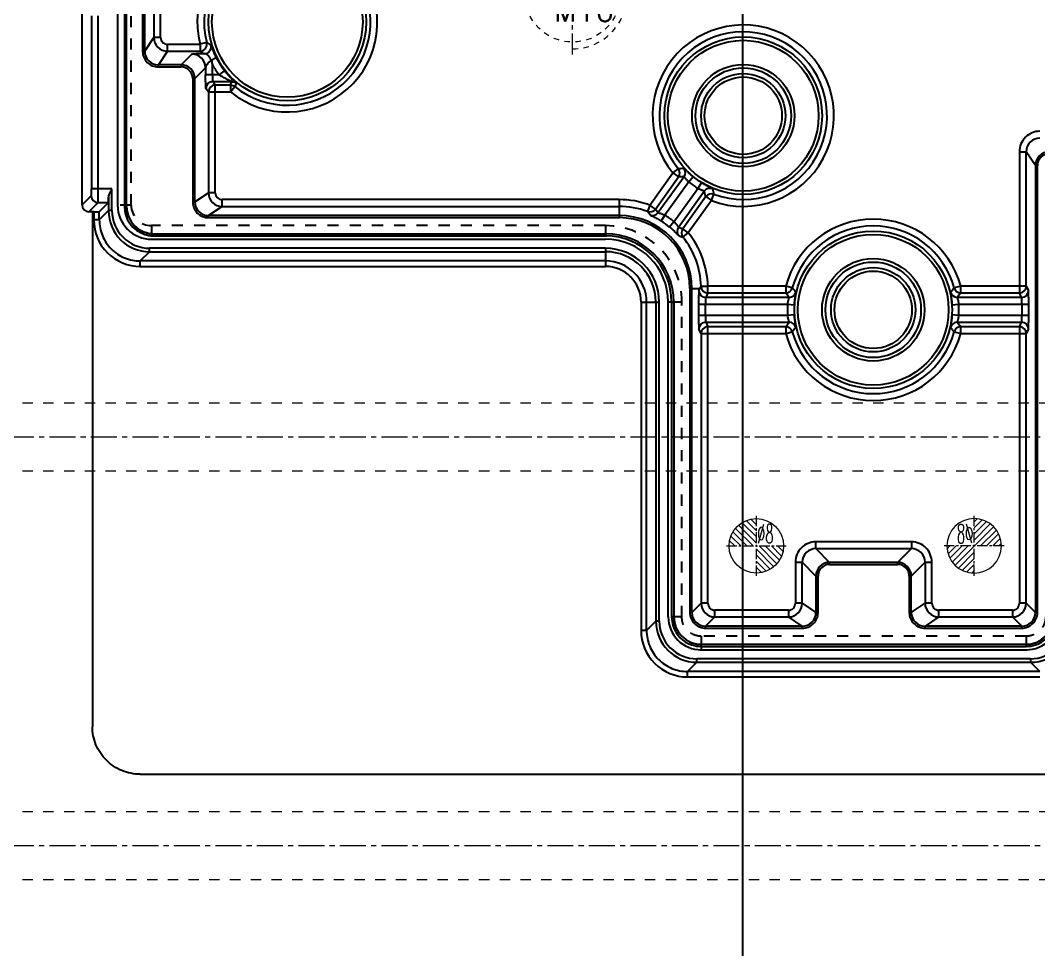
# Model space of a CAD drawing. Header units: millimetres. Extents: x -1265 to 1982, y -12197 to 1934.
# Drawn here: x -185 to -35.4, y -1351.7 to -1215.2 of the extents above; entities that cross this region are included whole.
import ezdxf
from ezdxf.enums import TextEntityAlignment as Align

# ---------------------------------------------------------------- set-up
doc = ezdxf.new("R2010")
doc.units = ezdxf.units.MM
doc.header["$LTSCALE"] = 16.335
doc.linetypes.add('CENTER', pattern=[0.6, 0.375, -0.075, 0.075, -0.075])
doc.linetypes.add('HIDDEN', pattern=[0.2, 0.1, -0.1])
doc.layers.get('0').update_dxf_attribs({"linetype": 'CONTINUOUS'})
for name, color, linetype, lineweight in [('cool', 153, 'HIDDEN', 9), ('epin', 13, 'CONTINUOUS', 9), ('screw', 33, 'CONTINUOUS', 13)]:
    doc.layers.add(name, color=color, linetype=linetype, lineweight=lineweight)
doc.layers.add('DEFAULT_2', color=8, linetype='HIDDEN')
doc.styles.add('TXT', font='txt.shx', dxfattribs={"bigfont": 'gbcbig.shx'})
doc.styles.add('TXT05', font='txt.shx', dxfattribs={"width": 0.5, "bigfont": 'gbcbig.shx'})

# ---------------------------------------------------------------- blocks, each defined once
blk = doc.blocks.new('epin_ejp_8')
at = {"layer": 'epin'}
h = blk.add_hatch(dxfattribs=at)
h.set_pattern_fill('_ANSI31', color=123, scale=0.2, angle=90, style=0)
h.set_pattern_definition([(135, (-2636.1445, 786.8366), (-0.4490128, -0.4490128), [])])
h.paths.add_polyline_path([(0, 4, 0.414214), (-4, 0), (0, 0)])
h.paths.add_polyline_path([(4, 0), (0, 0), (0, -4, 0.414214)])
at = {"layer": 'epin', "color": 1, "linetype": 'CENTER', "ltscale": 0.248791}
for p, q in [((0, -4.4), (0, 4.4)), ((-4.4, 0), (4.4, 0))]:
    blk.add_line(p, q, dxfattribs=at)
at = {"layer": 'epin'}
blk.add_circle((0, 0), 4, dxfattribs=at)
at = {"layer": 'epin', "color": 6, "style": 'TXT05', "width": 0.5}
blk.add_text('%%c8', height=2.8, dxfattribs=at).set_placement((1.33, 1.8), align=Align.MIDDLE)
blk = doc.blocks.new('06')
at = {"layer": 'cool', "ltscale": 0.932966}
for p, q in [((-3287.69, 1844.03), (-2736.35, 1844.03)), ((-3287.69, 1834.03), (-2736.35, 1834.03))]:
    blk.add_line(p, q, dxfattribs=at)
at = {"layer": 'cool', "color": 1, "linetype": 'CENTER', "ltscale": 0.621977}
blk.add_line((-3302.02, 1839.03), (-2722.02, 1839.03), dxfattribs=at)
blk = doc.blocks.new('screw_m16_g')
at = {"layer": 'screw', "color": 1, "linetype": 'CENTER', "ltscale": 0.497582}
for p, q in [((0, -8.8), (0, 8.8)), ((-8.8, 0), (8.8, 0))]:
    blk.add_line(p, q, dxfattribs=at)
at = {"layer": 'screw', "color": 33, "linetype": 'HIDDEN', "ltscale": 0.497582}
blk.add_circle((0, 0), 7, dxfattribs=at)
at = {"layer": 'screw', "color": 92, "linetype": 'HIDDEN', "ltscale": 0.497582}
blk.add_arc((0, 0), 8, 270, 180, dxfattribs=at)
at = {"layer": 'screw', "color": 6, "style": 'TXT'}
blk.add_text('M16', height=3.2, dxfattribs=at).set_placement((-2.72, -4))

msp = doc.modelspace()

# ---------------------------------------------------------------- linework, layer by layer
at = {"color": 2}
msp.add_line((-78.846, -1361.434), (-78.846, -901.434), dxfattribs=at)
at = {"color": 7, "linetype": 'Continuous'}
for p, q in [((-170.686, -953.535), (-170.686, -1242.399)), ((-169.686, -1069.695), (-169.686, -1242.578)), ((-169.385, -1242.57), (-169.385, -1069.684)), ((-164.361, -1217.764), (-164.361, -1166.028)), ((-165.366, -1167.032), (-165.366, -1217.764)), ((-167.01, -1169.229), (-167.01, -1219.777)), ((-166.708, -1219.778), (-166.708, -1169.229)), ((-175.901, -1242.36), (-175.901, -1212.21)), ((-174.533, -1214.566), (-174.533, -1240.004)), ((-173.528, -1240.004), (-173.528, -1214.566)), ((-166.708, -1219.778), (-165.366, -1217.764)), ((-164.361, -1217.764), (-165.366, -1217.764)), ((-163.356, -1219.773), (-163.356, -1218.769)), ((-158.565, -1218.769), (-163.356, -1218.769)), ((-157.592, -1218.519), (-158.608, -1218.742)), ((-158.565, -1218.769), (-158.565, -1219.773)), ((-166.708, -1219.778), (-167.01, -1219.778)), ((-163.356, -1219.773), (-164.699, -1221.788)), ((-163.356, -1219.773), (-158.565, -1219.773)), ((-161.358, -1221.788), (-159.765, -1220.194)), ((-157.95, -1220.143), (-158.565, -1219.773)), ((-157.85, -1220.146), (-157.95, -1220.143)), ((-156.938, -1221.077), (-156.181, -1220.698)), ((-164.699, -1222.089), (-164.699, -1221.788)), ((-161.358, -1221.788), (-164.699, -1221.788)), ((-164.699, -1222.089), (-161.358, -1222.089)), ((-161.358, -1221.788), (-161.358, -1222.089)), ((-157.755, -1222.204), (-159.349, -1223.797)), ((-157.755, -1222.204), (-157.755, -1223.241)), ((-156.751, -1223.241), (-156.751, -1221.761)), ((-155.762, -1223.241), (-157.755, -1223.241)), ((-154.968, -1222.625), (-155.762, -1223.241)), ((-159.65, -1223.797), (-159.65, -1241.912)), ((-159.65, -1223.797), (-159.349, -1223.797)), ((-159.349, -1241.912), (-159.349, -1223.797)), ((-156.7, -1224.245), (-156.33, -1224.739)), ((-156.7, -1224.245), (-153.918, -1224.245)), ((-156.33, -1240.569), (-156.33, -1224.739)), ((-154.095, -1224.739), (-156.33, -1224.739)), ((-154.095, -1224.739), (-153.918, -1224.245)), ((-154.095, -1224.739), (-154.095, -1225.743)), ((-154.095, -1225.743), (-153.464, -1224.962)), ((-157.334, -1225.743), (-157.705, -1225.249)), ((-157.334, -1225.743), (-157.334, -1240.569)), ((-157.334, -1225.743), (-154.095, -1225.743)), ((-38.199, -1234.547), (-37.194, -1234.547)), ((-38.199, -1234.547), (-38.199, -1255.278)), ((-35.852, -1236.561), (-37.194, -1234.547)), ((-37.194, -1254.274), (-37.194, -1234.547)), ((-88.322, -1237.019), (-89.101, -1237.652)), ((-35.852, -1236.561), (-35.55, -1236.561)), ((-35.852, -1236.561), (-35.852, -1302.211)), ((-35.55, -1302.211), (-35.55, -1236.561)), ((-92.498, -1242.378), (-89.101, -1237.652)), ((-91.682, -1242.964), (-88.285, -1238.239)), ((-87.455, -1238.206), (-91.251, -1243.487)), ((-89.101, -1237.652), (-88.285, -1238.239)), ((-87.455, -1238.206), (-88.285, -1238.239)), ((-86.771, -1238.975), (-86.133, -1238.199)), ((-171.509, -1240.004), (-174.533, -1240.004)), ((-171.509, -1243.195), (-171.509, -1240.004)), ((-86.771, -1238.975), (-90.285, -1243.864)), ((-88.955, -1244.82), (-85.441, -1239.931)), ((-84.909, -1239.079), (-85.441, -1239.931)), ((-175.901, -1242.36), (-174.55, -1241.009)), ((-172.012, -1241.324), (-172.012, -1243.195)), ((-159.349, -1241.912), (-157.334, -1240.569)), ((-156.33, -1240.569), (-157.334, -1240.569)), ((-155.325, -1242.578), (-155.325, -1241.574)), ((-97.009, -1241.574), (-155.325, -1241.574)), ((-97.009, -1241.574), (-97.009, -1244.222)), ((-88.29, -1245.615), (-84.494, -1240.334)), ((-84.26, -1241.132), (-87.657, -1245.858)), ((-84.26, -1241.132), (-84.494, -1240.334)), ((-84.26, -1241.132), (-83.445, -1241.718)), ((-83.445, -1241.718), (-83.092, -1240.778)), ((-173.545, -1242.014), (-174.896, -1243.365)), ((-173.545, -1242.014), (-172.037, -1242.014)), ((-173.375, -1243.351), (-172.037, -1242.014)), ((-169.369, -1242.57), (-169.385, -1242.57)), ((-159.349, -1241.912), (-159.65, -1241.912)), ((-155.325, -1242.578), (-157.339, -1243.921)), ((-155.325, -1242.578), (-97.009, -1242.578)), ((-92.498, -1242.378), (-92.845, -1243.321)), ((-91.682, -1242.964), (-92.498, -1242.378)), ((-91.682, -1242.964), (-91.251, -1243.487)), ((-83.445, -1241.718), (-86.841, -1246.444)), ((-174.179, -1243.365), (-174.896, -1243.365)), ((-174.394, -1243.365), (-174.394, -1318.944)), ((-174.179, -1243.365), (-174.179, -1244.558)), ((-173.375, -1244.558), (-174.179, -1244.558)), ((-173.375, -1244.558), (-172.012, -1243.195)), ((-173.375, -1244.558), (-173.375, -1243.351)), ((-171.509, -1243.195), (-172.012, -1243.195)), ((-157.339, -1244.222), (-157.339, -1243.921)), ((-97.009, -1243.921), (-157.339, -1243.921)), ((-157.338, -1244.222), (-97.009, -1244.222)), ((-92.458, -1243.826), (-92.845, -1243.32)), ((-90.817, -1244.716), (-90.285, -1243.864)), ((-88.955, -1244.82), (-89.593, -1245.596)), ((-88.29, -1245.615), (-87.657, -1245.858)), ((-86.841, -1246.444), (-87.657, -1245.858)), ((-165.686, -1247.399), (-99.019, -1247.399)), ((-165.365, -1246.899), (-165.365, -1246.642)), ((-165.365, -1246.899), (-99.019, -1246.899)), ((-165.349, -1246.581), (-99.019, -1246.581)), ((-87.625, -1247.074), (-86.841, -1246.444)), ((-165.982, -1249.224), (-165.982, -1248.722)), ((-99.019, -1248.722), (-165.982, -1248.722)), ((-99.019, -1248.722), (-99.019, -1251.391)), ((-165.982, -1249.224), (-167.346, -1250.587)), ((-167.346, -1251.391), (-167.346, -1250.587)), ((-99.019, -1250.587), (-167.346, -1250.587)), ((-165.982, -1249.224), (-99.019, -1249.224)), ((-167.346, -1251.391), (-99.019, -1251.391)), ((-86.61, -1254.621), (-86.61, -1302.211)), ((-86.61, -1254.621), (-85.14, -1254.621)), ((-86.308, -1302.211), (-86.308, -1254.621)), ((-85.294, -1254.929), (-85.14, -1254.621)), ((-84.97, -1254.301), (-83.966, -1254.274)), ((-83.966, -1255.278), (-83.966, -1254.274)), ((-72.531, -1254.274), (-83.966, -1254.274)), ((-71.561, -1254.536), (-72.531, -1254.274)), ((-72.531, -1254.274), (-72.531, -1255.278)), ((-46.815, -1254.274), (-47.785, -1254.536)), ((-37.194, -1254.274), (-46.815, -1254.274)), ((-46.815, -1255.278), (-46.815, -1254.274)), ((-37.194, -1254.274), (-36.867, -1254.929)), ((-84.135, -1255.626), (-84.289, -1255.933)), ((-72.019, -1255.933), (-84.289, -1255.933)), ((-83.966, -1255.278), (-84.135, -1255.626)), ((-83.966, -1255.278), (-72.531, -1255.278)), ((-72.019, -1255.933), (-72.531, -1255.278)), ((-46.815, -1255.278), (-47.327, -1255.933)), ((-37.871, -1255.933), (-47.327, -1255.933)), ((-46.815, -1255.278), (-38.199, -1255.278)), ((-37.871, -1255.933), (-38.199, -1255.278)), ((-93.779, -1256.631), (-93.779, -1304.858)), ((-93.779, -1256.631), (-91.109, -1256.631)), ((-92.975, -1304.858), (-92.975, -1256.631)), ((-91.612, -1256.631), (-91.612, -1303.495)), ((-91.109, -1303.495), (-91.109, -1256.631)), ((-89.786, -1302.878), (-89.786, -1256.631)), ((-89.286, -1256.631), (-89.286, -1302.878)), ((-89.286, -1256.631), (-89.027, -1256.631)), ((-88.969, -1256.631), (-88.969, -1302.862)), ((-85.327, -1256.938), (-85.327, -1258.576)), ((-85.327, -1256.938), (-72.245, -1256.938)), ((-84.323, -1258.576), (-84.323, -1256.938)), ((-72.245, -1256.938), (-71.242, -1257.003)), ((-48.104, -1257.003), (-47.101, -1256.938)), ((-47.101, -1256.938), (-36.833, -1256.938)), ((-37.838, -1256.938), (-37.838, -1258.576)), ((-36.833, -1258.576), (-36.833, -1256.938)), ((-72.245, -1258.576), (-85.327, -1258.576)), ((-84.289, -1259.58), (-83.961, -1260.235)), ((-84.289, -1259.58), (-72.019, -1259.58)), ((-72.531, -1260.235), (-72.019, -1259.58)), ((-71.242, -1258.511), (-72.245, -1258.576)), ((-47.101, -1258.576), (-48.104, -1258.511)), ((-47.327, -1259.58), (-46.815, -1260.235)), ((-47.327, -1259.58), (-37.871, -1259.58)), ((-36.833, -1258.576), (-47.101, -1258.576)), ((-38.199, -1260.235), (-37.871, -1259.58)), ((-84.966, -1261.24), (-85.294, -1260.585)), ((-83.961, -1300.869), (-83.961, -1260.235)), ((-72.531, -1260.235), (-83.961, -1260.235)), ((-72.531, -1260.235), (-72.531, -1261.24)), ((-72.531, -1261.24), (-71.561, -1260.977)), ((-47.785, -1260.977), (-46.815, -1261.24)), ((-38.199, -1260.235), (-46.815, -1260.235)), ((-46.815, -1261.24), (-46.815, -1260.235)), ((-38.199, -1260.235), (-38.199, -1300.869)), ((-36.867, -1260.585), (-37.194, -1261.24)), ((-84.966, -1261.24), (-84.966, -1300.869)), ((-84.966, -1261.24), (-72.531, -1261.24)), ((-46.815, -1261.24), (-37.194, -1261.24)), ((-37.194, -1300.869), (-37.194, -1261.24)), ((-54.07, -1291.832), (-68.09, -1291.832)), ((-68.09, -1292.837), (-68.09, -1291.832)), ((-54.07, -1291.832), (-54.07, -1292.837)), ((-68.09, -1292.837), (-66.076, -1294.851)), ((-68.09, -1292.837), (-54.07, -1292.837)), ((-56.084, -1294.851), (-54.07, -1292.837)), ((-71.104, -1294.846), (-70.099, -1294.846)), ((-71.104, -1294.846), (-71.104, -1300.869)), ((-68.085, -1296.86), (-70.099, -1294.846)), ((-70.099, -1300.869), (-70.099, -1294.846)), ((-56.084, -1294.851), (-66.076, -1294.851)), ((-66.076, -1295.152), (-66.076, -1294.851)), ((-66.076, -1295.152), (-56.084, -1295.152)), ((-56.084, -1294.851), (-56.084, -1295.152)), ((-52.061, -1294.846), (-54.075, -1296.86)), ((-52.061, -1294.846), (-51.056, -1294.846)), ((-52.061, -1294.846), (-52.061, -1300.869)), ((-51.056, -1300.869), (-51.056, -1294.846)), ((-68.085, -1296.86), (-67.784, -1296.86)), ((-68.085, -1296.86), (-68.085, -1302.212)), ((-67.784, -1302.212), (-67.784, -1296.86)), ((-54.376, -1296.86), (-54.075, -1296.86)), ((-54.376, -1296.86), (-54.376, -1302.212)), ((-54.075, -1302.212), (-54.075, -1296.86)), ((-86.308, -1302.211), (-84.966, -1300.869)), ((-83.961, -1300.869), (-84.966, -1300.869)), ((-70.099, -1300.869), (-71.104, -1300.869)), ((-70.099, -1300.869), (-68.085, -1302.212)), ((-54.075, -1302.212), (-52.061, -1300.869)), ((-51.056, -1300.869), (-52.061, -1300.869)), ((-37.194, -1300.869), (-38.199, -1300.869)), ((-37.194, -1300.869), (-35.852, -1302.211)), ((-86.308, -1302.211), (-86.61, -1302.211)), ((-82.956, -1302.878), (-84.299, -1304.221)), ((-72.109, -1301.874), (-82.956, -1301.874)), ((-82.956, -1302.878), (-82.956, -1301.874)), ((-82.956, -1302.878), (-72.109, -1302.878)), ((-72.109, -1301.874), (-72.109, -1302.878)), ((-70.095, -1304.221), (-72.109, -1302.878)), ((-67.784, -1302.212), (-68.085, -1302.212)), ((-54.075, -1302.212), (-54.376, -1302.212)), ((-50.051, -1302.878), (-52.065, -1304.221)), ((-39.204, -1301.874), (-50.051, -1301.874)), ((-50.051, -1302.878), (-50.051, -1301.874)), ((-50.051, -1302.878), (-39.204, -1302.878)), ((-39.204, -1301.874), (-39.204, -1302.878)), ((-37.861, -1304.221), (-39.204, -1302.878)), ((-35.55, -1302.211), (-35.852, -1302.211)), ((-92.975, -1304.858), (-91.612, -1303.495)), ((-91.109, -1303.495), (-91.612, -1303.495)), ((-70.095, -1304.221), (-84.299, -1304.221)), ((-84.299, -1304.522), (-84.299, -1304.221)), ((-70.095, -1304.221), (-70.095, -1304.522)), ((-37.861, -1304.221), (-52.065, -1304.221)), ((-52.065, -1304.522), (-52.065, -1304.221)), ((-37.861, -1304.221), (-37.861, -1304.522)), ((-92.975, -1304.858), (-93.779, -1304.858)), ((-84.299, -1304.522), (-70.095, -1304.522)), ((-52.065, -1304.522), (-37.861, -1304.522)), ((-84.965, -1307.199), (-84.965, -1306.942)), ((-84.965, -1307.199), (-37.195, -1307.199)), ((-84.949, -1306.881), (-37.211, -1306.881)), ((-84.965, -1307.699), (-37.195, -1307.699)), ((-85.582, -1309.524), (-86.946, -1310.887)), ((-36.578, -1309.022), (-85.582, -1309.022)), ((-85.582, -1309.524), (-85.582, -1309.022)), ((-85.582, -1309.524), (-36.578, -1309.524)), ((-36.578, -1309.022), (-36.578, -1309.524)), ((-35.214, -1310.887), (-36.578, -1309.524)), ((-35.214, -1310.887), (-86.946, -1310.887)), ((-86.946, -1311.691), (-86.946, -1310.887)), ((-86.946, -1311.691), (-35.214, -1311.691)), ((-167.361, -1325.976), (240.674, -1325.976))]:
    msp.add_line(p, q, dxfattribs=at)
for centre, radius in [((-145.751, -1215.477), 11.574), ((-145.751, -1215.477), 11.072), ((-78.768, -1229.245), 11.574), ((-78.768, -1229.245), 11.072), ((-78.768, -1229.245), 7.52), ((-78.768, -1229.245), 7.018), ((-78.768, -1229.245), 6.189), ((-78.768, -1229.245), 5.686), ((-59.673, -1257.757), 11.574), ((-59.673, -1257.757), 11.072), ((-59.673, -1257.757), 7.52), ((-59.673, -1257.757), 7.018), ((-59.673, -1257.757), 6.189), ((-59.673, -1257.757), 5.686)]:
    msp.add_circle(centre, radius, dxfattribs=at)
for centre, radius, start, end in [((-145.751, -1215.477), 13.23, 230.89816, 194.40927), ((-145.751, -1215.477), 12.226, 230.89816, 194.40927), ((-78.768, -1229.245), 13.321, 249.44796, 219.13398), ((-78.768, -1229.245), 12.317, 249.44796, 219.13398), ((-163.356, -1217.763), 2.01, 180.01308, 269.98692), ((-163.356, -1217.764), 1.005, 179.98912, 269.99997), ((-158.567, -1218.768), 1.005, 270.12902, 14.30174), ((-130.037, -1168.914), 56.745, 240.94743, 241.64272), ((-164.699, -1219.778), 2.311, 179.98327, 269.99712), ((-164.699, -1219.778), 2.009, 179.98194, 270.00388), ((-159.766, -1222.205), 2.011, 0.04714, 89.95286), ((-157.763, -1280.399), 60.252, 90.55528, 91.26225), ((-157.27, -1321.769), 101.625, 90.32696, 90.6071), ((-145.751, -1215.477), 11.664, 206.59472, 217.79803), ((-161.358, -1223.797), 2.009, 0.00039, 89.99961), ((-161.358, -1223.797), 1.708, 359.98821, 90.01179), ((-131.667, -1215.1), 25.953, 193.52429, 194.87296), ((-145.751, -1215.477), 12.668, 209.74222, 217.79803), ((-156.699, -1225.251), 1.006, 90.05552, 179.92921), ((-156.329, -1225.744), 1.005, 90.03802, 179.94671), ((-81.371, -1252.602), 77.207, 158.63867, 159.02471), ((-35.185, -1234.546), 3.014, 90.00287, 180.01683), ((-35.185, -1234.546), 2.009, 89.98699, 180.03483), ((-33.842, -1236.561), 2.01, 90.00436, 180.00385), ((-33.842, -1236.56), 1.708, 90.00254, 180.01827), ((-106.624, -996.66), 241.054, 274.35409, 274.54627), ((-89.103, -1237.653), 1.006, 324.40678, 39.15977), ((-88.272, -1237.62), 1.006, 324.35432, 41.3271), ((-78.768, -1229.245), 12.598, 230.5635, 238.01844), ((-83.678, -1240.922), 1.006, 67.20037, 144.22744), ((19.915, -1214.531), 106.298, 193.86052, 194.29602), ((-173.545, -1241.009), 1.005, 180.02106, 269.97894), ((-155.324, -1240.568), 2.01, 180.01308, 269.98692), ((-155.325, -1240.569), 1.005, 180.00003, 270.01088), ((-97.009, -1254.621), 13.048, 69.77363, 90), ((-83.445, -1241.721), 1.006, 69.42202, 144.17436), ((-165.686, -1242.399), 5, 180, 270), ((-165.365, -1242.578), 4.321, 179.99727, 251.94148), ((-157.339, -1241.911), 2.311, 180.00376, 270.01586), ((-157.339, -1241.912), 2.009, 179.99612, 270.01806), ((-97.009, -1254.621), 12.043, 69.77363, 90), ((-92.497, -1242.377), 1.006, 249.78128, 324.20519), ((-167.346, -1244.558), 6.833, 179.99815, 270.00185), ((-165.982, -1243.195), 6.029, 180.00197, 269.99803), ((-165.983, -1243.195), 5.526, 179.99449, 270.00552), ((-97.009, -1254.621), 10.7, 0, 90), ((-97.009, -1254.621), 10.399, 0, 90), ((-92.067, -1242.9), 1.005, 247.12686, 324.2775), ((-97.009, -1254.621), 12.686, 50.58941, 57.99254), ((-59.673, -1257.757), 13.321, 15.15699, 164.84301), ((-97.009, -1254.621), 11.681, 50.58941, 57.99254), ((-87.473, -1246.202), 1.005, 144.30425, 221.40021), ((-86.84, -1246.443), 1.006, 144.37471, 218.80021), ((-59.673, -1257.757), 12.317, 15.15699, 164.84301), ((-165.36, -1242.545), 4.354, 252.00352, 266.80218), ((-165.365, -1242.616), 4.283, 266.82066, 269.99602), ((-99.019, -1256.631), 10.05, 0, 90), ((-99.019, -1256.631), 9.733, 0, 90), ((-99.019, -1256.631), 9.233, 0, 90), ((-13.071, -1028.461), 230.975, 251.011, 251.1692), ((-97.009, -1254.621), 12.043, 1.52579, 38.80831), ((-97.009, -1254.621), 13.048, 1.52579, 38.80831), ((-99.019, -1256.631), 7.91, 0, 90), ((-99.019, -1256.631), 7.407, 0, 90), ((-99.019, -1256.631), 6.044, 0, 90), ((-99.019, -1256.631), 5.24, 0, 90), ((-84.288, -1254.928), 1.005, 180.0552, 269.97098), ((-116.05, -1238.087), 35.055, 331.85677, 332.44936), ((-83.965, -1254.273), 1.005, 181.55898, 271.52646), ((-72.533, -1254.273), 1.006, 270.11581, 344.8688), ((112.926, -1099.385), 241.054, 220.06312, 220.2553), ((-241.288, -1091.145), 253.259, 319.64008, 319.82274), ((-46.813, -1254.273), 1.006, 195.18598, 269.88372), ((-38.199, -1254.273), 1.005, 270.01127, 359.96254), ((-37.872, -1254.928), 1.005, 270.02902, 359.9448), ((-72.02, -1254.928), 1.006, 270.06334, 347.03613), ((-47.326, -1254.928), 1.006, 192.9094, 269.93647), ((-59.673, -1257.757), 12.598, 176.27253, 183.72747), ((-59.673, -1257.757), 12.598, 356.27253, 3.72747), ((-84.288, -1260.586), 1.005, 90.02902, 179.9448), ((-72.02, -1260.586), 1.006, 12.9094, 89.93647), ((-47.326, -1260.586), 1.006, 90.06334, 167.03613), ((-37.872, -1260.586), 1.005, 0.0552, 89.97098), ((-83.961, -1261.241), 1.005, 90.01127, 179.96254), ((-72.533, -1261.241), 1.006, 15.13119, 89.88393), ((9.875, -1329.299), 106.3, 139.56964, 140.00513), ((-59.673, -1257.757), 12.317, 195.15699, 344.84301), ((-46.813, -1261.241), 1.006, 90.116, 164.81402), ((-38.199, -1261.241), 1.005, 0.03746, 89.98873), ((-59.673, -1257.757), 13.321, 195.15699, 344.84301), ((-68.09, -1294.846), 3.014, 89.98948, 180.01052), ((-54.07, -1294.846), 3.014, 359.98948, 90.01052), ((-68.091, -1294.845), 2.008, 89.96413, 180.03587), ((-54.069, -1294.845), 2.008, 359.96413, 90.03587), ((-66.076, -1296.86), 2.009, 90.00036, 179.99964), ((-66.076, -1296.86), 1.708, 89.98821, 180.01179), ((-56.084, -1296.86), 2.009, 0.00039, 89.99961), ((-56.084, -1296.86), 1.708, 359.98821, 90.01179), ((-82.956, -1300.868), 2.01, 180.00872, 269.99128), ((-82.956, -1300.869), 1.005, 179.99638, 270.00362), ((-72.109, -1300.868), 2.01, 270.01308, 359.98692), ((-72.109, -1300.869), 1.005, 269.98912, 359.99997), ((-50.051, -1300.868), 2.01, 180.01308, 269.98692), ((-50.051, -1300.869), 1.005, 180.00003, 270.01088), ((-39.204, -1300.868), 2.01, 270.00872, 359.99128), ((-39.204, -1300.869), 1.005, 269.99638, 0.00362), ((-84.965, -1302.878), 4.821, 179.99749, 270.00252), ((-85.01, -1302.878), 4.776, 180.00054, 181.33347), ((-84.933, -1302.873), 4.353, 180.06477, 197.98843), ((-84.299, -1302.211), 2.311, 179.99614, 270.00386), ((-84.299, -1302.211), 2.009, 179.99269, 270.00731), ((-70.095, -1302.212), 2.311, 269.9834, 359.99733), ((-70.094, -1302.212), 2.009, 269.98194, 0.00388), ((-52.065, -1302.211), 2.311, 180.00376, 270.01586), ((-52.066, -1302.212), 2.009, 179.99612, 270.01806), ((-37.861, -1302.211), 2.311, 269.99614, 0.00386), ((-37.861, -1302.211), 2.009, 269.99269, 0.00731), ((-37.195, -1302.878), 4.821, 269.99749, 0.00252), ((-85.582, -1303.495), 6.029, 180.00197, 269.99803), ((-85.583, -1303.495), 5.526, 179.99449, 270.00552), ((-84.964, -1302.877), 4.322, 198.0676, 251.93018), ((-36.578, -1303.495), 6.029, 270.00197, 359.99803), ((-36.577, -1303.495), 5.526, 269.99449, 0.00552), ((-37.196, -1302.877), 4.322, 288.0676, 341.93018), ((-86.946, -1304.858), 6.833, 179.99815, 270.00185), ((-84.96, -1302.846), 4.353, 252.00937, 269.9352), ((-37.2, -1302.846), 4.353, 270.06477, 287.98843), ((-84.965, -1302.922), 4.776, 268.66675, 269.99946), ((-37.195, -1302.922), 4.776, 270.00054, 271.33347), ((-171.846, -1349.434), 82, 180, 270)]:
    msp.add_arc(centre, radius, start, end, dxfattribs=at)
msp.add_arc((-173.846, -1351.434), 80, 180, 270)
for centre, major_axis, ratio, start_param, end_param in [((-172.038, -1240.004), (0, 2.01), 0.0174551, -3.1241394, -2.2869093), ((-174.896, -1242.36), (-0.711, -0.711), 0.9996955, -0.7852459, 0.7852459), ((-165.348, -1242.561), (-2.843, -2.843), 0.9996955, 5.4979234, 7.0684472), ((-84.948, -1302.861), (-2.843, -2.843), 0.9996955, 5.4979234, 7.0684472), ((-37.212, -1302.861), (2.843, -2.843), 0.9996955, 5.4979234, 7.0684472)]:
    msp.add_ellipse(centre, major_axis=major_axis, ratio=ratio, start_param=start_param, end_param=end_param, dxfattribs=at)
for points, knots in [([(-157.163, -1219.761), (-157.058, -1219.629), (-156.923, -1219.323), (-156.945, -1218.994), (-156.988, -1218.85)], [0, 0, 0, 0, 0.5280977, 1, 1, 1, 1]), ([(-156.181, -1220.698), (-156.295, -1220.472), (-156.451, -1220.138), (-156.634, -1219.706), (-156.746, -1219.428), (-156.837, -1219.2), (-156.902, -1219.022), (-156.954, -1218.919), (-156.973, -1218.858), (-156.988, -1218.85)], [0, 0, 0, 0, 0.3765327, 0.5475141, 0.6977126, 0.8214102, 0.9147035, 0.9745921, 1, 1, 1, 1]), ([(-159.765, -1220.194), (-159.761, -1220.19), (-159.738, -1220.19), (-159.7, -1220.183), (-159.636, -1220.18), (-159.518, -1220.174), (-159.334, -1220.167), (-159.177, -1220.163), (-159.09, -1220.161)], [0, 0, 0, 0, 0.0265738, 0.0880523, 0.1815792, 0.3032893, 0.615863, 1, 1, 1, 1]), ([(-157.95, -1220.143), (-157.809, -1220.143), (-157.506, -1220.078), (-157.261, -1219.885), (-157.163, -1219.761)], [0, 0, 0, 0, 0.4717901, 1, 1, 1, 1]), ([(-156.938, -1221.077), (-157.006, -1220.955), (-157.144, -1220.728), (-157.36, -1220.434), (-157.552, -1220.242), (-157.72, -1220.157), (-157.806, -1220.147), (-157.85, -1220.146)], [0, 0, 0, 0, 0.3097609, 0.5880706, 0.8104248, 0.9024209, 1, 1, 1, 1]), ([(-156.901, -1221.169), (-157.172, -1221.243), (-157.492, -1221.558), (-157.687, -1221.972), (-157.736, -1222.145), (-157.755, -1222.204)], [0, 0, 0, 0, 0.611651, 0.8651757, 1, 1, 1, 1]), ([(-157.705, -1225.249), (-157.715, -1225.236), (-157.713, -1225.173), (-157.729, -1225.056), (-157.733, -1224.867), (-157.742, -1224.62), (-157.747, -1224.322), (-157.754, -1223.857), (-157.755, -1223.492), (-157.755, -1223.241)], [0, 0, 0, 0, 0.0255267, 0.0864473, 0.1809628, 0.3053826, 0.455304, 0.6253814, 1, 1, 1, 1]), ([(-156.751, -1223.241), (-156.751, -1223.366), (-156.749, -1223.549), (-156.743, -1223.781), (-156.737, -1223.93), (-156.729, -1224.053), (-156.723, -1224.149), (-156.711, -1224.205), (-156.708, -1224.24), (-156.7, -1224.245)], [0, 0, 0, 0, 0.3734866, 0.5432678, 0.6929775, 0.8166657, 0.9108282, 0.9726599, 1, 1, 1, 1]), ([(-153.918, -1224.245), (-153.915, -1224.24), (-153.951, -1224.228), (-153.979, -1224.206), (-154.056, -1224.172), (-154.142, -1224.129), (-154.248, -1224.078), (-154.41, -1223.999), (-154.631, -1223.889), (-154.906, -1223.745), (-155.289, -1223.533), (-155.574, -1223.362), (-155.762, -1223.241)], [0, 0, 0, 0, 0.0085288, 0.032647, 0.0699248, 0.1177835, 0.1738252, 0.2364296, 0.3756341, 0.5254325, 0.6814239, 1, 1, 1, 1]), ([(-153.274, -1224.479), (-153.272, -1224.472), (-153.295, -1224.451), (-153.323, -1224.414), (-153.384, -1224.356), (-153.459, -1224.283), (-153.551, -1224.193), (-153.697, -1224.051), (-153.9, -1223.849), (-154.157, -1223.58), (-154.427, -1223.282), (-154.701, -1222.962), (-154.879, -1222.739), (-154.968, -1222.625)], [0, 0, 0, 0, 0.0082978, 0.0292316, 0.0618986, 0.1047569, 0.1561748, 0.2146693, 0.3481682, 0.4979121, 0.6589397, 0.8275153, 1, 1, 1, 1]), ([(-153.918, -1224.245), (-153.863, -1224.245), (-153.633, -1224.266), (-153.409, -1224.366), (-153.274, -1224.479)], [0, 0, 0, 0, 0.236982, 1, 1, 1, 1]), ([(-86.133, -1238.199), (-86.318, -1238.047), (-86.581, -1237.82), (-86.904, -1237.522), (-87.103, -1237.332), (-87.264, -1237.18), (-87.384, -1237.058), (-87.463, -1236.998), (-87.502, -1236.954), (-87.517, -1236.955)], [0, 0, 0, 0, 0.3871244, 0.5591132, 0.707892, 0.8289524, 0.9192397, 0.9764607, 1, 1, 1, 1]), ([(-86.771, -1238.975), (-86.865, -1238.887), (-86.995, -1238.75), (-87.151, -1238.568), (-87.248, -1238.449), (-87.326, -1238.351), (-87.386, -1238.271), (-87.423, -1238.233), (-87.447, -1238.203), (-87.455, -1238.206)], [0, 0, 0, 0, 0.3756608, 0.5469394, 0.6979182, 0.8221402, 0.9157685, 0.9756921, 1, 1, 1, 1]), ([(-174.55, -1241.009), (-174.544, -1241.004), (-174.549, -1240.971), (-174.54, -1240.917), (-174.541, -1240.822), (-174.537, -1240.7), (-174.536, -1240.55), (-174.533, -1240.315), (-174.533, -1240.131), (-174.533, -1240.004)], [0, 0, 0, 0, 0.0229634, 0.082427, 0.1755145, 0.2992498, 0.4500064, 0.6216001, 1, 1, 1, 1]), ([(-173.545, -1242.014), (-173.538, -1242.001), (-173.546, -1241.943), (-173.534, -1241.829), (-173.537, -1241.642), (-173.532, -1241.396), (-173.531, -1241.096), (-173.528, -1240.627), (-173.528, -1240.258), (-173.528, -1240.004)], [0, 0, 0, 0, 0.0222677, 0.0811426, 0.1746664, 0.2990482, 0.4497829, 0.6213287, 1, 1, 1, 1]), ([(-172.012, -1241.324), (-172.01, -1241.219), (-171.96, -1241), (-171.789, -1240.559), (-171.622, -1240.229), (-171.509, -1240.004)], [0, 0, 0, 0, 0.2206378, 0.4682158, 1, 1, 1, 1]), ([(-84.494, -1240.334), (-84.493, -1240.326), (-84.53, -1240.312), (-84.577, -1240.29), (-84.672, -1240.259), (-84.79, -1240.216), (-84.934, -1240.162), (-85.156, -1240.072), (-85.327, -1239.992), (-85.441, -1239.931)], [0, 0, 0, 0, 0.0243079, 0.0842316, 0.1778598, 0.3020818, 0.4530606, 0.6243392, 1, 1, 1, 1]), ([(-83.289, -1239.995), (-83.292, -1239.981), (-83.346, -1239.957), (-83.428, -1239.902), (-83.582, -1239.826), (-83.778, -1239.723), (-84.021, -1239.595), (-84.406, -1239.383), (-84.705, -1239.206), (-84.909, -1239.079)], [0, 0, 0, 0, 0.0235178, 0.0807131, 0.1709958, 0.2920748, 0.4409343, 0.6129602, 1, 1, 1, 1]), ([(-174.179, -1243.365), (-174.078, -1243.365), (-173.93, -1243.365), (-173.742, -1243.363), (-173.622, -1243.362), (-173.524, -1243.359), (-173.448, -1243.359), (-173.405, -1243.352), (-173.379, -1243.356), (-173.375, -1243.351)], [0, 0, 0, 0, 0.3780984, 0.5501168, 0.7008385, 0.8251935, 0.9184387, 0.9774046, 1, 1, 1, 1]), ([(-173.375, -1244.558), (-173.375, -1245.343), (-173.049, -1246.923), (-171.724, -1248.936), (-169.711, -1250.262), (-168.13, -1250.587), (-167.346, -1250.587)], [0, 0, 0, 0, 0.2501771, 0.5, 0.7498225, 1, 1, 1, 1]), ([(-92.457, -1243.826), (-92.448, -1243.838), (-92.397, -1243.856), (-92.307, -1243.908), (-92.154, -1243.979), (-91.954, -1244.079), (-91.708, -1244.204), (-91.321, -1244.412), (-91.021, -1244.588), (-90.817, -1244.716)], [0, 0, 0, 0, 0.0234553, 0.080971, 0.1715281, 0.2927367, 0.4415629, 0.613433, 1, 1, 1, 1]), ([(-91.251, -1243.487), (-91.247, -1243.495), (-91.211, -1243.498), (-91.158, -1243.521), (-91.061, -1243.546), (-90.941, -1243.586), (-90.794, -1243.636), (-90.57, -1243.723), (-90.399, -1243.802), (-90.285, -1243.864)], [0, 0, 0, 0, 0.0245929, 0.0857705, 0.1803758, 0.3050612, 0.4559254, 0.626586, 1, 1, 1, 1]), ([(-89.593, -1245.596), (-89.407, -1245.749), (-89.144, -1245.977), (-88.823, -1246.278), (-88.627, -1246.47), (-88.468, -1246.628), (-88.353, -1246.751), (-88.275, -1246.82), (-88.241, -1246.862), (-88.227, -1246.867)], [0, 0, 0, 0, 0.3866405, 0.558473, 0.7072211, 0.828414, 0.9189783, 0.9765215, 1, 1, 1, 1]), ([(-88.955, -1244.82), (-88.86, -1244.908), (-88.731, -1245.045), (-88.577, -1245.23), (-88.482, -1245.353), (-88.406, -1245.455), (-88.351, -1245.538), (-88.313, -1245.582), (-88.298, -1245.614), (-88.29, -1245.615)], [0, 0, 0, 0, 0.3734141, 0.5440746, 0.6949388, 0.8196242, 0.9142294, 0.9754071, 1, 1, 1, 1]), ([(-85.307, -1255.102), (-85.316, -1255.349), (-85.324, -1255.961), (-85.327, -1256.573), (-85.327, -1256.938)], [0, 0, 0, 0, 0.4038162, 1, 1, 1, 1]), ([(-85.294, -1254.929), (-85.301, -1254.944), (-85.298, -1255.005), (-85.305, -1255.061), (-85.307, -1255.102)], [0, 0, 0, 0, 0.2933852, 1, 1, 1, 1]), ([(-36.833, -1256.938), (-36.833, -1256.687), (-36.834, -1256.322), (-36.838, -1255.856), (-36.842, -1255.558), (-36.848, -1255.312), (-36.85, -1255.123), (-36.862, -1255.005), (-36.859, -1254.944), (-36.867, -1254.929)], [0, 0, 0, 0, 0.3747261, 0.5448771, 0.6948789, 0.8193448, 0.9138682, 0.9747284, 1, 1, 1, 1]), ([(-84.289, -1255.933), (-84.295, -1255.94), (-84.295, -1255.973), (-84.304, -1256.03), (-84.308, -1256.126), (-84.314, -1256.248), (-84.317, -1256.397), (-84.321, -1256.63), (-84.323, -1256.812), (-84.323, -1256.938)], [0, 0, 0, 0, 0.026378, 0.0879337, 0.1820645, 0.3058672, 0.4557909, 0.6258521, 1, 1, 1, 1]), ([(-72.245, -1256.938), (-72.228, -1256.81), (-72.193, -1256.625), (-72.136, -1256.392), (-72.096, -1256.243), (-72.062, -1256.123), (-72.033, -1256.027), (-72.023, -1255.975), (-72.012, -1255.938), (-72.019, -1255.933)], [0, 0, 0, 0, 0.3756606, 0.5469393, 0.6979181, 0.8221402, 0.9157685, 0.9756921, 1, 1, 1, 1]), ([(-71.242, -1257.003), (-71.227, -1256.763), (-71.196, -1256.417), (-71.143, -1255.981), (-71.105, -1255.709), (-71.075, -1255.489), (-71.046, -1255.321), (-71.043, -1255.222), (-71.031, -1255.164), (-71.04, -1255.153)], [0, 0, 0, 0, 0.3871381, 0.5591291, 0.7079046, 0.8289598, 0.9192429, 0.9764617, 1, 1, 1, 1]), ([(-48.306, -1255.153), (-48.315, -1255.164), (-48.303, -1255.222), (-48.3, -1255.321), (-48.271, -1255.489), (-48.241, -1255.709), (-48.203, -1255.982), (-48.15, -1256.418), (-48.119, -1256.763), (-48.104, -1257.003)], [0, 0, 0, 0, 0.0235174, 0.0807113, 0.1709902, 0.2920642, 0.4409186, 0.6129449, 1, 1, 1, 1]), ([(-47.327, -1255.933), (-47.334, -1255.938), (-47.324, -1255.975), (-47.313, -1256.027), (-47.284, -1256.123), (-47.25, -1256.243), (-47.21, -1256.392), (-47.153, -1256.625), (-47.118, -1256.81), (-47.101, -1256.938)], [0, 0, 0, 0, 0.0243079, 0.0842315, 0.1778598, 0.3020819, 0.4530607, 0.6243394, 1, 1, 1, 1]), ([(-37.838, -1256.938), (-37.838, -1256.812), (-37.839, -1256.63), (-37.843, -1256.397), (-37.847, -1256.248), (-37.852, -1256.126), (-37.856, -1256.03), (-37.865, -1255.973), (-37.865, -1255.94), (-37.871, -1255.933)], [0, 0, 0, 0, 0.3741479, 0.5442091, 0.6941328, 0.8179355, 0.9120663, 0.973622, 1, 1, 1, 1]), ([(-85.327, -1258.576), (-85.327, -1258.827), (-85.326, -1259.192), (-85.322, -1259.657), (-85.318, -1259.955), (-85.312, -1260.202), (-85.31, -1260.391), (-85.298, -1260.509), (-85.301, -1260.57), (-85.294, -1260.585)], [0, 0, 0, 0, 0.374726, 0.544877, 0.6948788, 0.8193447, 0.9138681, 0.9747284, 1, 1, 1, 1]), ([(-84.323, -1258.576), (-84.323, -1258.701), (-84.321, -1258.884), (-84.317, -1259.116), (-84.314, -1259.265), (-84.308, -1259.388), (-84.304, -1259.483), (-84.295, -1259.541), (-84.295, -1259.574), (-84.289, -1259.58)], [0, 0, 0, 0, 0.3741479, 0.5442091, 0.6941328, 0.8179355, 0.9120663, 0.973622, 1, 1, 1, 1]), ([(-72.019, -1259.58), (-72.012, -1259.576), (-72.023, -1259.538), (-72.033, -1259.487), (-72.062, -1259.391), (-72.096, -1259.271), (-72.136, -1259.122), (-72.193, -1258.889), (-72.228, -1258.704), (-72.245, -1258.576)], [0, 0, 0, 0, 0.0243079, 0.0842315, 0.1778598, 0.3020819, 0.4530607, 0.6243394, 1, 1, 1, 1]), ([(-71.04, -1260.36), (-71.031, -1260.349), (-71.043, -1260.292), (-71.046, -1260.193), (-71.075, -1260.024), (-71.105, -1259.804), (-71.143, -1259.532), (-71.196, -1259.096), (-71.227, -1258.75), (-71.242, -1258.511)], [0, 0, 0, 0, 0.0235174, 0.0807113, 0.1709902, 0.2920642, 0.4409186, 0.6129449, 1, 1, 1, 1]), ([(-48.104, -1258.511), (-48.119, -1258.75), (-48.15, -1259.096), (-48.203, -1259.532), (-48.241, -1259.804), (-48.271, -1260.024), (-48.3, -1260.193), (-48.303, -1260.292), (-48.315, -1260.349), (-48.306, -1260.36)], [0, 0, 0, 0, 0.3871381, 0.5591291, 0.7079046, 0.8289598, 0.9192429, 0.9764617, 1, 1, 1, 1]), ([(-47.101, -1258.576), (-47.118, -1258.704), (-47.153, -1258.889), (-47.21, -1259.122), (-47.25, -1259.271), (-47.284, -1259.391), (-47.313, -1259.487), (-47.324, -1259.538), (-47.334, -1259.576), (-47.327, -1259.58)], [0, 0, 0, 0, 0.3756606, 0.5469393, 0.6979181, 0.8221402, 0.9157685, 0.9756921, 1, 1, 1, 1]), ([(-37.871, -1259.58), (-37.865, -1259.574), (-37.865, -1259.541), (-37.856, -1259.483), (-37.852, -1259.388), (-37.847, -1259.265), (-37.843, -1259.116), (-37.839, -1258.884), (-37.838, -1258.701), (-37.838, -1258.576)], [0, 0, 0, 0, 0.026378, 0.0879337, 0.1820645, 0.3058672, 0.4557909, 0.6258521, 1, 1, 1, 1]), ([(-36.867, -1260.585), (-36.859, -1260.57), (-36.862, -1260.509), (-36.85, -1260.391), (-36.848, -1260.202), (-36.842, -1259.955), (-36.838, -1259.657), (-36.834, -1259.192), (-36.833, -1258.827), (-36.833, -1258.576)], [0, 0, 0, 0, 0.0252719, 0.0861323, 0.1806552, 0.3051201, 0.4551205, 0.6252715, 1, 1, 1, 1]), ([(-92.975, -1304.858), (-92.975, -1305.643), (-92.649, -1307.223), (-91.324, -1309.236), (-89.311, -1310.562), (-87.73, -1310.887), (-86.946, -1310.887)], [0, 0, 0, 0, 0.2501771, 0.5, 0.7498225, 1, 1, 1, 1]), ([(-167.361, -1325.976), (-168.276, -1325.969), (-170.126, -1325.615), (-172.461, -1324.044), (-174.033, -1321.709), (-174.387, -1319.858), (-174.394, -1318.944)], [0, 0, 0, 0, 0.2500136, 0.5, 0.7499864, 1, 1, 1, 1])]:
    msp.add_open_spline(points, degree=3, knots=knots, dxfattribs=at)
for points in [[(-156.901, -1221.169), (-156.908, -1221.137), (-156.922, -1221.106), (-156.938, -1221.077)], [(-154.095, -1224.739), (-153.871, -1224.739), (-153.636, -1224.823), (-153.462, -1224.964)], [(-47.784, -1260.977), (-47.958, -1260.772), (-48.132, -1260.566), (-48.306, -1260.36)]]:
    msp.add_open_spline(points, degree=3, dxfattribs=at)
at = {"layer": 'DEFAULT_2', "color": 8, "linetype": 'HIDDEN'}
for p, q in [((-168.686, -1242.399), (-168.686, -953.535)), ((-168.686, -1242.399), (-170.686, -1242.399)), ((-169.385, -1242.578), (-169.686, -1242.578)), ((-165.686, -1245.399), (-165.686, -1247.399)), ((-99.019, -1245.399), (-165.686, -1245.399)), ((-99.019, -1245.399), (-99.019, -1247.399)), ((-165.349, -1246.581), (-165.365, -1246.597)), ((-165.365, -1246.642), (-165.365, -1246.597)), ((-89.286, -1256.631), (-89.786, -1256.631)), ((-87.786, -1256.631), (-89.027, -1256.631)), ((-87.786, -1302.878), (-87.786, -1256.631)), ((-87.786, -1302.878), (-89.786, -1302.878)), ((-88.969, -1302.862), (-88.985, -1302.878)), ((-37.195, -1305.699), (-84.965, -1305.699)), ((-84.965, -1305.699), (-84.965, -1306.942)), ((-37.195, -1305.699), (-37.195, -1307.699)), ((-84.949, -1306.881), (-84.965, -1306.897)), ((-84.965, -1307.199), (-84.965, -1307.699)), ((-37.211, -1306.881), (-37.195, -1306.897))]:
    msp.add_line(p, q, dxfattribs=at)
for centre, radius, start, end in [((-165.686, -1242.399), 3, 180, 270), ((-99.019, -1256.631), 11.233, 0, 90), ((-165.365, -1242.751), 3.846, 267.15917, 269.99719)]:
    msp.add_arc(centre, radius, start, end, dxfattribs=at)
for points, knots in [([(-169.385, -1242.578), (-169.385, -1243.406), (-168.962, -1244.692), (-167.767, -1245.881), (-167.005, -1246.266), (-166.606, -1246.397)], [0, 0, 0, 0, 0.4973503, 0.7483144, 1, 1, 1, 1]), ([(-84.965, -1305.699), (-85.332, -1305.701), (-86.075, -1305.55), (-87.014, -1304.923), (-87.639, -1303.983), (-87.788, -1303.243), (-87.786, -1302.878)], [0, 0, 0, 0, 0.2501544, 0.5007761, 0.7509667, 1, 1, 1, 1]), ([(-34.374, -1302.878), (-34.372, -1303.245), (-34.523, -1303.987), (-35.15, -1304.927), (-36.089, -1305.551), (-36.829, -1305.701), (-37.195, -1305.699)], [0, 0, 0, 0, 0.2501544, 0.5007761, 0.7509667, 1, 1, 1, 1]), ([(-88.784, -1304.119), (-88.59, -1304.713), (-87.92, -1305.833), (-86.8, -1306.502), (-86.206, -1306.697)], [0, 0, 0, 0, 0.5000004, 1, 1, 1, 1]), ([(-35.954, -1306.697), (-35.36, -1306.502), (-34.24, -1305.833), (-33.57, -1304.713), (-33.376, -1304.119)], [0, 0, 0, 0, 0.5000004, 1, 1, 1, 1])]:
    msp.add_open_spline(points, degree=3, knots=knots, dxfattribs=at)
for points in [[(-166.606, -1246.397), (-166.268, -1246.507), (-165.912, -1246.575), (-165.556, -1246.592)], [(-88.985, -1302.878), (-88.985, -1303.297), (-88.914, -1303.72), (-88.784, -1304.119)], [(-86.206, -1306.697), (-85.808, -1306.827), (-85.384, -1306.897), (-84.965, -1306.897)], [(-37.195, -1306.897), (-36.776, -1306.897), (-36.352, -1306.827), (-35.954, -1306.697)]]:
    msp.add_open_spline(points, degree=3, dxfattribs=at)

# ---------------------------------------------------------------- block references
for p in [(3048.174, -3115.462), (3048.174, -3175.462)]:
    msp.add_blockref('06', p)
at = {"layer": 'epin'}
msp.add_blockref('epin_ejp_8', (-76.846, -1292.434), dxfattribs=at)
at = {"layer": 'epin', "xscale": -1}
msp.add_blockref('epin_ejp_8', (-44.844, -1292.434), dxfattribs=at)
at = {"layer": 'screw'}
msp.add_blockref('screw_m16_g', (-103.846, -1211.434), dxfattribs=at)

doc.saveas('drawing.dxf')
